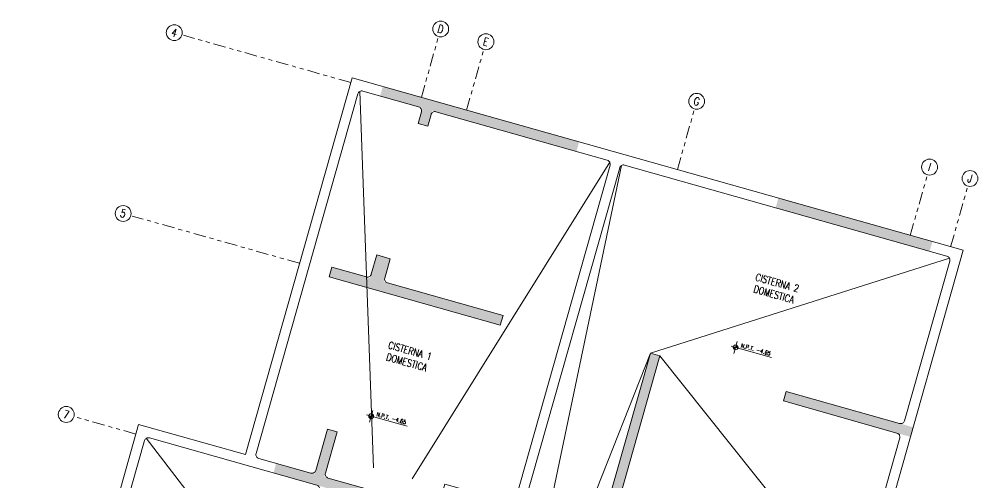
# Model space of a CAD drawing. Header units: inches. Extents: x 0 to 766, y -245 to 236.
# Drawn here: x 48.07 to 72.08, y -189.64 to -178.04 of the extents above; entities that cross this region are included whole.
import ezdxf
from ezdxf.enums import TextEntityAlignment as Align

# ---------------------------------------------------------------- set-up
doc = ezdxf.new("R2010")
doc.units = ezdxf.units.IN
doc.header["$MEASUREMENT"] = 0
doc.linetypes.add('PHANTOM', pattern=[2.5, 1.25, -0.25, 0.25, -0.25, 0.25, -0.25])
for name, color, linetype, lineweight in [('A-TEXTO-INDICACIONES', 251, 'Continuous', 9), ('EJES', 251, 'PHANTOM', 9), ('HATCH', 251, 'Continuous', 9), ('MUROS', 251, 'Continuous', 9), ('NIVELES-NPT', 251, 'Continuous', 9), ('TEXTO-AMBIENTE', 251, 'Continuous', 9)]:
    doc.layers.add(name, color=color, linetype=linetype, lineweight=lineweight)
doc.styles.add('ROMANS', font='romans.shx', dxfattribs={"width": 0.8})

# ---------------------------------------------------------------- blocks, each defined once
blk = doc.blocks.new('EJE')
at = {"linetype": 'Continuous'}
blk.add_circle((0, 0), 0.5, dxfattribs=at)
at = {"layer": 'A-TEXTO-INDICACIONES', "style": 'ROMANS'}
blk.add_attdef('EJE', text='', height=0.22, rotation=0, dxfattribs=at).set_placement((0.007, 0.028), align=Align.MIDDLE_CENTER)
blk = doc.blocks.new('NPT')
at = {"layer": 'NIVELES-NPT'}
h = blk.add_hatch(color=256, dxfattribs=at)
h.paths.add_polyline_path([(0, -0.061), (0, 0), (-0.06, 0, 0.004279), (-0.06, -0.001, 0.414214)])
h.paths.add_polyline_path([(0, 0), (0.06, 0, 0.409209), (0, 0.059)])
blk.add_line((0.932, 0), (-0.119, 0), dxfattribs=at)
blk.add_lwpolyline([(0, -0.16), (0, 0.149)], dxfattribs=at)
at = {"layer": 'NIVELES-NPT', "linetype": 'Continuous'}
blk.add_circle((0, -0.001), 0.0603, dxfattribs=at)
at = {"layer": 'NIVELES-NPT', "style": 'ROMANS', "width": 0.8}
blk.add_attdef('N.P.T.±0.00', (0.118, 0.036), '', height=0.1, dxfattribs=at)

msp = doc.modelspace()

# ---------------------------------------------------------------- hatches: boundary and pattern name
at = {"layer": 'HATCH'}
h = msp.add_hatch(color=256, dxfattribs=at)
h.dxf.hatch_style = 1
h.paths.add_polyline_path([(64.959, -197.718), (60.965, -196.589), (59.972, -200.102), (60.165, -200.156), (61.09, -196.884), (64.65, -197.891), (63.181, -203.087), (59.428, -202.026), (59.36, -202.267), (63.354, -203.396)])
h.paths.add_polyline_path([(54.115, -195.089), (53.789, -196.244), (53.548, -196.176), (53.942, -194.78), (57.262, -195.719), (57.194, -195.96)])
h.paths.add_polyline_path([(52.473, -199.977), (55.793, -200.915), (55.861, -200.675), (52.541, -199.736)])
h.paths.add_polyline_path([(63.849, -186.389), (61.455, -194.857), (61.647, -194.911), (62.178, -193.035), (65.738, -194.042), (65.208, -195.918), (65.4, -195.972), (65.931, -194.096), (66.412, -194.232), (66.48, -193.991), (62.294, -192.808), (64.089, -186.457)])
h.paths.add_polyline_path([(55.777, -188.29), (55.458, -189.421), (54.495, -189.148), (54.427, -189.389), (58.71, -190.6), (58.778, -190.359), (55.698, -189.489), (56.018, -188.358)])
h.paths.add_polyline_path([(60.097, -185.692), (60.165, -185.451), (57.182, -184.608), (57.345, -184.031), (57.008, -183.935), (56.845, -184.513), (55.883, -184.241), (55.815, -184.481)])
h.paths.add_polyline_path([(58.284, -180.711), (58.393, -180.326), (62.001, -181.346), (62.069, -181.106), (57.161, -179.718), (57.093, -179.959), (58.152, -180.258), (58.043, -180.643)])
h.paths.add_polyline_path([(67.241, -187.348), (70.417, -188.246), (70.349, -188.486), (67.173, -187.588)])
h.paths.add_polyline_path([(66.981, -182.754), (70.83, -183.842), (70.898, -183.602), (67.049, -182.513)])
h.paths.add_polyline_path([(65.935, -191.967), (69.111, -192.865), (69.179, -192.624), (66.003, -191.726)])
h = msp.add_hatch(color=251, dxfattribs=at)
h.dxf.hatch_style = 1
h.paths.add_polyline_path([(64.959, -197.718), (60.965, -196.589), (59.972, -200.102), (60.165, -200.156), (61.09, -196.884), (64.65, -197.891), (63.181, -203.087), (59.428, -202.026), (59.36, -202.267), (63.354, -203.396)])
h.paths.add_polyline_path([(54.115, -195.089), (53.789, -196.244), (53.548, -196.176), (53.942, -194.78), (57.262, -195.719), (57.194, -195.96)])
h.paths.add_polyline_path([(52.473, -199.977), (55.793, -200.915), (55.861, -200.675), (52.541, -199.736)])
h.paths.add_polyline_path([(63.849, -186.389), (61.455, -194.857), (61.647, -194.911), (62.178, -193.035), (65.738, -194.042), (65.208, -195.918), (65.4, -195.972), (65.931, -194.096), (66.412, -194.232), (66.48, -193.991), (62.294, -192.808), (64.089, -186.457)])
h.paths.add_polyline_path([(55.777, -188.29), (55.458, -189.421), (54.495, -189.148), (54.427, -189.389), (58.71, -190.6), (58.778, -190.359), (55.698, -189.489), (56.018, -188.358)])
h.paths.add_polyline_path([(60.097, -185.692), (60.165, -185.451), (57.182, -184.608), (57.345, -184.031), (57.008, -183.935), (56.845, -184.513), (55.883, -184.241), (55.815, -184.481)])
h.paths.add_polyline_path([(58.284, -180.711), (58.393, -180.326), (62.001, -181.346), (62.069, -181.106), (57.161, -179.718), (57.093, -179.959), (58.152, -180.258), (58.043, -180.643)])
h.paths.add_polyline_path([(67.241, -187.348), (70.417, -188.246), (70.349, -188.486), (67.173, -187.588)])
h.paths.add_polyline_path([(66.981, -182.754), (70.83, -183.842), (70.898, -183.602), (67.049, -182.513)])
h.paths.add_polyline_path([(65.935, -191.967), (69.111, -192.865), (69.179, -192.624), (66.003, -191.726)])

# ---------------------------------------------------------------- linework, layer by layer
at = {"layer": 'EJES', "linetype": 'PHANTOM', "ltscale": 0.25}
for p, q in [((56.358, -179.621, 0), (52.177, -178.439, 0)), ((58.124, -179.99, 0), (58.542, -178.511, 0)), ((59.254, -180.31, 0), (59.673, -178.831, 0)), ((64.523, -181.799, 0), (64.941, -180.32, 0)), ((70.345, -183.445, 0), (70.763, -181.966, 0)), ((71.355, -183.731, 0), (71.773, -182.252, 0)), ((55.079, -184.143, 0), (50.898, -182.961, 0)), ((50.987, -188.416, 0), (49.476, -187.989, 0))]:
    msp.add_line(p, q, dxfattribs=at)
at = {"layer": 'MUROS'}
for p, q in [((53.726, -188.931, 0), (56.392, -179.5, 0)), ((56.392, -179.5, 0), (71.668, -183.819, 0)), ((69.111, -192.865, 0), (71.668, -183.819, 0)), ((48.071, -198.732, 0), (51.055, -188.176, 0)), ((53.726, -188.931, 0), (51.055, -188.176, 0))]:
    msp.add_line(p, q, dxfattribs=at)
at = {"layer": 'MUROS', "color": 250}
for p, q in [((56.584, -179.845, 0), (56.93, -189.265, 0)), ((57.893, -189.537, 0), (62.831, -181.611, 0)), ((63.128, -181.695, 0), (61.416, -189.858, 0)), ((63.849, -186.389, 0), (71.323, -184.012, 0)), ((62.379, -190.13, 0), (63.849, -186.389, 0)), ((64.089, -186.457, 0), (68.918, -192.52, 0)), ((51.248, -188.521, 0), (53.999, -192.099, 0))]:
    msp.add_line(p, q, dxfattribs=at)
at = {"layer": 'MUROS', "elevation": 0}
for points in [[(56.537, -179.905, -0.414214), (56.66, -179.836), (58.056, -180.231, -0.414214), (58.125, -180.354), (58.043, -180.643), (58.284, -180.711), (58.365, -180.422, -0.414214), (58.489, -180.353), (62.771, -181.564, -0.414214), (62.84, -181.687), (60.473, -190.059, -0.414214), (60.35, -190.128), (58.714, -189.666), (58.564, -190.195, -0.414214), (58.441, -190.264), (55.795, -189.516, -0.414214), (55.725, -189.392), (56.018, -188.358), (55.777, -188.29), (55.485, -189.324, -0.414214), (55.362, -189.393), (54.062, -189.026, -0.414214), (53.993, -188.903)], [(62.879, -190.739), (64.089, -186.457), (63.849, -186.389), (62.638, -190.671, -0.414214), (62.515, -190.74), (60.783, -190.25, -0.414214), (60.714, -190.127), (63.081, -181.755, -0.414214), (63.204, -181.686), (71.263, -183.965, -0.414214), (71.332, -184.088), (70.203, -188.081, -0.414214), (70.08, -188.15), (67.241, -187.348), (67.173, -187.588), (70.012, -188.391, -0.414214), (70.081, -188.514), (68.965, -192.46, -0.414214), (68.842, -192.529), (62.948, -190.863, -0.414214)], [(55.815, -184.481), (60.097, -185.692), (60.165, -185.451), (57.278, -184.635, -0.414214), (57.209, -184.512), (57.345, -184.031), (57.008, -183.935), (56.872, -184.417, -0.414214), (56.749, -184.486), (55.883, -184.241)], [(55.51, -189.695), (51.324, -188.512, 0.414214), (51.201, -188.581), (48.407, -198.463, 0.414214), (48.476, -198.587), (55.524, -200.58, 0.414214), (55.648, -200.511), (56.926, -195.988, 0.414214), (56.857, -195.864), (54.211, -195.116, 0.414214), (54.088, -195.185), (53.789, -196.244), (53.548, -196.176), (53.942, -194.78), (54.063, -194.814, 0.414214), (54.186, -194.745), (55.579, -189.819, 0.414214)]]:
    msp.add_lwpolyline(points, format="xyb", close=True, dxfattribs=at)

# ---------------------------------------------------------------- block references
at = {"rotation": 344.2139988296181}
for p in [(65.979, -186.247, 0), (56.869, -187.967, 0)]:
    msp.add_blockref('NPT', p, dxfattribs=at).add_auto_attribs({'N.P.T.±0.00': 'N.P.T. -4.65'})
at = {"layer": 'EJES'}
ref = msp.add_blockref('EJE', (51.947, -178.374, 0), dxfattribs=dict(at, xscale=0.3968999999924565, yscale=0.3968999999924565, zscale=0.3968999999924565, rotation=164.2139988296182))
ref.add_attrib('EJE', '4', dxfattribs={"color": 1, "height": 0.2, "rotation": 344.214, "style": 'ROMANS', "width": 0.8}).set_placement((51.947, -178.374, 0), align=Align.MIDDLE_CENTER)
ref = msp.add_blockref('EJE', (58.607, -178.282, 0), dxfattribs=dict(at, xscale=0.3968999999924565, yscale=0.3968999999924565, zscale=0.3968999999924565, rotation=164.2139988296182))
ref.add_attrib('EJE', 'D', dxfattribs={"color": 1, "height": 0.2, "rotation": 344.214, "style": 'ROMANS', "width": 0.8}).set_placement((58.607, -178.282, 0), align=Align.MIDDLE_CENTER)
ref = msp.add_blockref('EJE', (59.737, -178.601, 0), dxfattribs=dict(at, xscale=0.3968999999924565, yscale=0.3968999999924565, zscale=0.3968999999924565, rotation=164.2139988296182))
ref.add_attrib('EJE', 'E', dxfattribs={"color": 1, "height": 0.2, "rotation": 344.214, "style": 'ROMANS', "width": 0.8}).set_placement((59.737, -178.601, 0), align=Align.MIDDLE_CENTER)
ref = msp.add_blockref('EJE', (65.006, -180.091, 0), dxfattribs=dict(at, xscale=0.3968999999924565, yscale=0.3968999999924565, zscale=0.3968999999924565, rotation=164.2139988296182))
ref.add_attrib('EJE', 'G', dxfattribs={"color": 1, "height": 0.2, "rotation": 344.214, "style": 'ROMANS', "width": 0.8}).set_placement((65.006, -180.091, 0), align=Align.MIDDLE_CENTER)
ref = msp.add_blockref('EJE', (70.828, -181.737, 0), dxfattribs=dict(at, xscale=0.3968999999924565, yscale=0.3968999999924565, zscale=0.3968999999924565, rotation=164.2139988296182))
ref.add_attrib('EJE', 'I', dxfattribs={"color": 1, "height": 0.2, "rotation": 344.214, "style": 'ROMANS', "width": 0.8}).set_placement((70.828, -181.737, 0), align=Align.MIDDLE_CENTER)
ref = msp.add_blockref('EJE', (71.838, -182.022, 0), dxfattribs=dict(at, xscale=0.3968999999924565, yscale=0.3968999999924565, zscale=0.3968999999924565, rotation=164.2139988296182))
ref.add_attrib('EJE', 'J', dxfattribs={"color": 1, "height": 0.2, "rotation": 344.214, "style": 'ROMANS', "width": 0.8}).set_placement((71.838, -182.022, 0), align=Align.MIDDLE_CENTER)
ref = msp.add_blockref('EJE', (50.669, -182.897, 0), dxfattribs=dict(at, xscale=0.3968999999924565, yscale=0.3968999999924565, zscale=0.3968999999924565, rotation=164.2139988296182))
ref.add_attrib('EJE', '5', dxfattribs={"color": 1, "height": 0.2, "rotation": 344.214, "style": 'ROMANS', "width": 0.8}).set_placement((50.669, -182.897, 0), align=Align.MIDDLE_CENTER)
ref = msp.add_blockref('EJE', (49.247, -187.925, 0), dxfattribs=dict(at, xscale=0.3968999999924565, yscale=0.3968999999924565, zscale=0.3968999999924565, rotation=164.2139988296182))
ref.add_attrib('EJE', '7', dxfattribs={"color": 1, "height": 0.2, "rotation": 344.214, "style": 'ROMANS', "width": 0.8}).set_placement((49.247, -187.925, 0), align=Align.MIDDLE_CENTER)

# ---------------------------------------------------------------- texts
at = {"layer": 'TEXTO-AMBIENTE', "color": 251, "char_height": 0.18, "attachment_point": 1, "rotation": 344.214, "line_spacing_factor": 0.8, "style": 'ROMANS'}
for s, width, insert in [('\\pxsm1,qc;CISTERNA 2\\PDOMESTICA', 1.42724, (66.358, -184.351, 0)), ('\\pxsm1,qc;CISTERNA 1\\PDOMESTICA', 1.21551, (57.28, -186.08, 0))]:
    msp.add_mtext_dynamic_manual_height_columns(s, width=width, gutter_width=15, heights=[0], dxfattribs=dict(at, insert=insert))

doc.saveas('drawing.dxf')
